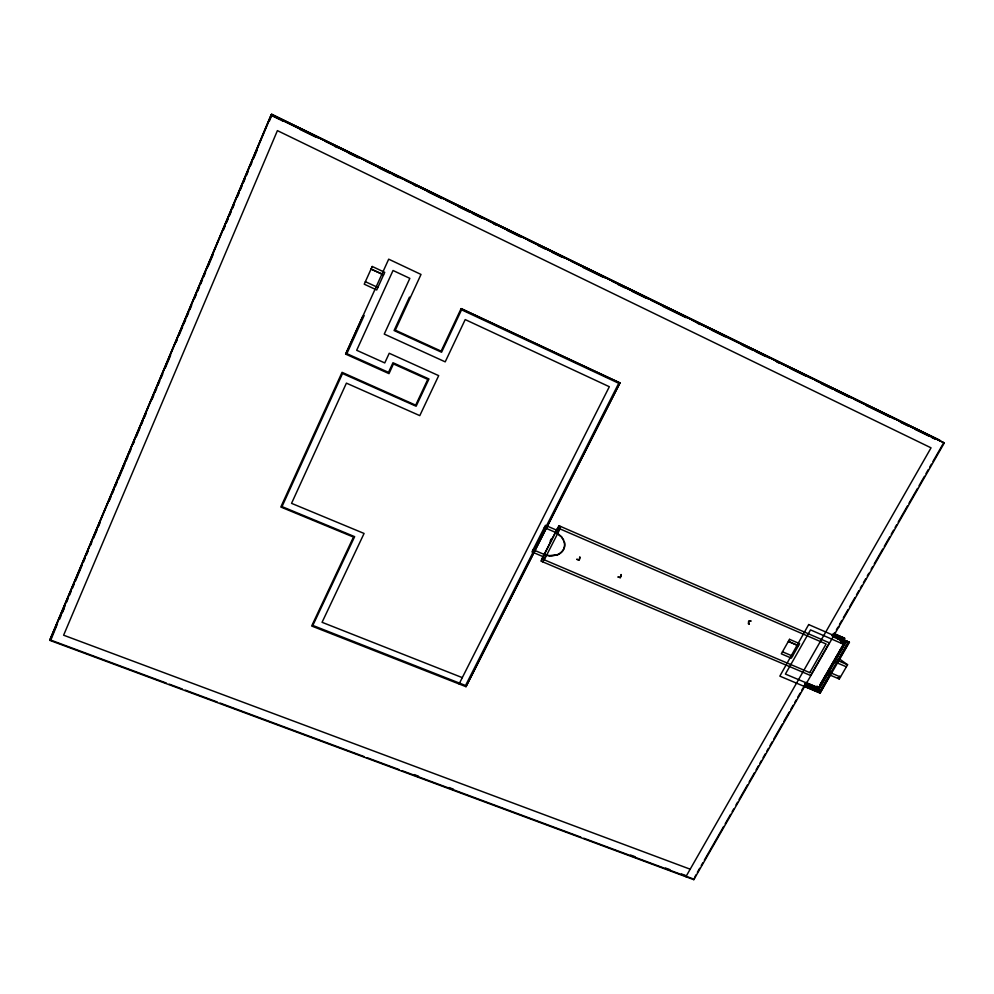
<?xml version="1.0" encoding="UTF-8"?>
<svg xmlns="http://www.w3.org/2000/svg" width="994" height="994" viewBox="0 0 994 994"><rect width="100%" height="100%" fill="white"/><g stroke="black" fill="none" stroke-linecap="round" stroke-linejoin="round"><path stroke-width="1.49" d="M839.234 626.816L839.321 626.096M579.8 559.05L579.85 556.839L579.316 559.088M49.7 640.322L271.287 114.596L944.3 442.939L693.812 879.665L49.7 640.322L271.287 114.596M52.347 636.483L51.725 636.297L271.772 114.335L939.516 440.131L939.752 441.05M57.441 623.797L51.179 639.154M61.653 613.795L65.269 605.234M66.474 602.376L68.275 598.102M69.481 595.244L71.282 590.958M72.487 588.1L74.289 583.826M75.494 580.968L82.117 565.263M83.322 562.405L85.124 558.131M86.329 555.273L88.131 550.987M90.541 545.284L91.746 542.426M93.548 538.139L97.163 529.578M98.369 526.721L100.17 522.434M109.203 501.026L111.005 496.739M112.21 493.894L114.012 489.607M115.217 486.749L117.019 482.463M118.224 479.617L124.846 463.912M126.052 461.054L127.853 456.768M129.058 453.923L130.86 449.636M133.271 443.92L134.476 441.075M136.277 436.788L139.893 428.228M141.098 425.37L142.9 421.083M144.105 418.226L145.907 413.951M151.92 399.675L153.735 395.388M154.94 392.531L156.741 388.256M157.947 385.399L159.748 381.112M160.953 378.254L162.755 373.98M165.166 368.265L170.583 355.417M176 342.57L177.205 339.712M179.007 335.438L182.61 326.864M183.815 324.019L185.63 319.733M186.822 316.875L188.636 312.601M189.842 309.743L191.643 305.456M194.65 298.324L196.452 294.038M197.657 291.18L199.471 286.906M200.664 284.048L202.478 279.761M203.683 276.904L205.485 272.629M207.895 266.914L213.312 254.066M223.538 229.8L225.34 225.514M226.545 222.656L228.347 218.382M229.552 215.524L231.366 211.237M232.559 208.392L234.373 204.105M237.38 196.961L239.181 192.687M240.386 189.829L242.188 185.543M243.393 182.697L245.207 178.411M246.4 175.553L248.214 171.266M250.612 165.563L251.817 162.705M253.632 158.419L257.235 149.858M269.275 121.305L271.076 117.031M59.565 619.349L61.367 615.062M62.572 612.205L64.386 607.93M621.039 576.706L621.113 574.52L620.567 576.744M345.626 354.187L388.691 259.173L421.009 274.443L395.326 330.182L441.15 351.143L461.117 308.587L619.995 382.951L465.987 686.68L311.656 626.009L353.479 537.071L280.817 507.027L342.048 372.34L415.691 405.167L427.768 379.397L393.438 363.928L389.002 373.632L345.626 354.1L362.723 316.403M364.164 315.52L346.856 353.665L388.517 372.352L392.965 362.735L428.973 378.975L416.126 406.235L342.532 373.533L282.01 506.605L354.659 536.661L312.824 625.437L465.54 685.5L618.728 383.274L461.564 309.805L441.572 352.249L394.071 330.53L409.478 297.094M459.091 683.971L609.334 386.728L465.204 319.583L445.213 361.853L384.256 334.083L409.839 278.37L393.028 270.492L356.684 350.286L384.765 362.934L389.226 353.268L438.689 375.645L419.791 415.629L346.409 383.137L291.553 503.349L364.077 533.455L322.068 622.306L462.297 677.635M619.908 382.852L465.987 686.68M551.682 538.512L550.241 541.345L551.745 538.636M542.575 561.772L545.942 555.186L533.082 549.707M560.579 526.447L557.187 533.107L544.302 527.553M832.81 635.029L849.41 642.286L820.075 693.091L779.843 676.131L808.756 624.431M685.885 876.72L931.043 447.834L277.413 130.624L63.616 635.203L690.184 869.203M809.762 672.665L826.113 644L557.758 527.938L542.016 558.864L809.712 672.603M693.812 879.665L695.837 874.981M697.378 872.285L699.701 868.247M701.242 865.55L702.783 862.854M704.336 860.17L723.644 826.486M725.185 823.802L730.59 814.372M732.143 811.676L733.684 808.979M735.995 804.941L737.548 802.245M739.089 799.549L747.587 784.738M749.128 782.042L754.533 772.611M756.086 769.928L758.397 765.877M759.938 763.193L761.491 760.497M763.032 757.801L765.343 753.763M766.896 751.066L768.437 748.37M769.977 745.674L772.301 741.636M773.841 738.94L782.34 724.129M783.881 721.433L789.298 712.002M790.839 709.306L793.15 705.268M794.703 702.572L796.244 699.888M797.784 697.192L800.108 693.153M801.649 690.457L803.189 687.761M804.742 685.065L806.283 682.369M832.55 636.582L834.861 632.544M836.401 629.848L837.954 627.152M839.495 624.456L841.819 620.418M843.359 617.721L847.994 609.645M849.535 606.949L854.939 597.518M856.493 594.822L858.804 590.784M860.344 588.088L861.897 585.404M863.438 582.708L865.762 578.657M867.302 575.973L868.843 573.277M871.166 569.239L872.707 566.543M874.248 563.846L882.747 549.036M884.287 546.34L889.705 536.909M891.245 534.213L893.556 530.175M895.109 527.479L896.65 524.782M898.191 522.098L907.46 505.934M909.013 503.237L917.499 488.427M919.052 485.731L924.457 476.3M925.998 473.604L928.321 469.566M929.862 466.869L931.403 464.173M932.956 461.489L943.766 442.628M841.061 642.136L842.577 639.515M841.173 643.342L844.515 638.16L834.749 633.899M841.781 642.919L844.515 638.16A1.566 0.733 -13.5 0 0 843.334 638.21L840.514 636.98M843.16 641.006L844.689 638.359L833.519 633.489M818.857 686.755L817.702 688.767L806.283 683.947M819.64 685.413L845.149 641.142L843.484 639.328L833.854 635.141M817.751 688.941L818.981 686.817M819.764 685.462L845.447 641.167M818.348 690.358L817.938 689.314L845.645 641.105L846.987 641.329M843.831 644.361L810.52 629.898L785.409 674.069L818.621 688.096L843.831 644.361L839.508 639.627L832.624 636.632M832.152 635.551L846.142 641.639L818.36 689.811L819.715 692.408L830.139 674.367M837.88 660.935L848.466 641.838L819.466 692.097L805.277 686.109M820.075 693.091L830.189 674.814M837.01 662.998L849.137 641.987M827.617 672.677L829.406 674.802L839.296 679.014L847.571 664.75L839.93 659.295M279.003 118.795L272.033 115.403L271.772 114.335M844.055 638.993L832.798 634.097M563.921 548.39A10.226 9.542 -25.5 0 1 562.728 550.589A12.152 11.356 -25.4 0 1 557.522 554.627L549.632 555.646M848.416 641.851L848.081 641.875A1.976 0.919 -13.4 0 0 846.329 641.851L832.326 635.75M546.849 555.149A21.495 20.116 -25.9 0 0 548.539 555.484L551.894 556.056L557.535 554.652M549.607 555.832L548.638 555.696A21.495 20.128 -25.9 0 1 546.601 555.273A21.16 19.818 -25.8 0 1 544.401 554.565L544.314 554.354A21.16 19.805 -25.8 0 0 546.29 555M845.645 641.105L832.86 635.638M414.125 774.574L418.486 776.19M449.002 787.534L453.363 789.161M630.643 855.076L635.004 856.704M665.52 868.048L669.881 869.663M681.511 873.987L685.872 875.615M49.961 639.813L166.321 683.064M169.228 684.145L182.324 689.016M185.232 690.097L217.226 701.988M220.134 703.069L364.139 756.596M367.047 757.676L399.054 769.567M401.961 770.648L580.869 837.147M583.776 838.228L693.514 879.019M804.568 686.332L819.826 692.768M806.171 682.605L816.136 686.817L817.838 689.053L805.302 683.686M805.351 683.934L817.938 689.314M804.581 684.145L818.534 690.022L846.142 641.639M804.109 685.835L819.715 692.408M543.134 556.665L531.964 551.918L545.433 525.329L556.628 530.162M782.477 651.791L792.578 656.09M837.532 638.769L839.508 639.627M847.571 664.75L837.669 660.488L835.842 658.413M834.749 660.662L836.439 662.613L846.391 666.788M809.017 624.717L849.41 642.286M365.37 281.675L377.857 287.477M371.097 269.001L383.597 274.841L371.048 269.113M461.166 308.662L619.995 382.951M271.71 114.372L940.051 440.441M271.238 114.633L944.3 442.939M281.787 120.162L318.03 137.831M325.001 141.235L358.461 157.549M365.432 160.953L401.675 178.634M404.459 179.989L442.094 198.34M446.281 200.378L485.308 219.425M488.104 220.78L521.552 237.094M528.522 240.498L564.766 258.167M571.736 261.571L605.197 277.885M612.167 281.29L648.411 298.97M651.194 300.325L684.655 316.639M693.017 320.714L769.691 358.113M775.258 360.834L811.502 378.503M815.689 380.553L851.933 398.221M854.716 399.588L895.147 419.306M899.321 421.344L935.565 439.013M273.077 116.273L282.843 121.044M299.592 129.208L316.34 137.371M334.481 146.217L337.277 147.584M348.434 153.026L358.2 157.785M379.136 167.998L390.307 173.441M393.09 174.807L398.681 177.528M414.026 185.008L416.821 186.375M427.979 191.817L441.932 198.626M458.681 206.789L469.851 212.231M472.635 213.598L482.413 218.357M493.571 223.799L496.366 225.166M507.524 230.608L520.086 236.734M538.226 245.58L545.209 248.985M552.179 252.389L561.958 257.148M582.882 267.361L602.426 276.879M617.771 284.371L624.754 287.775M631.737 291.18L645.69 297.976M662.439 306.152L686.158 317.72M697.316 323.162L700.111 324.516M711.282 329.971L725.235 336.767M741.984 344.93L753.141 350.385M755.937 351.739L765.703 356.511M776.873 361.953L779.656 363.307M790.826 368.749L806.171 376.241M821.529 383.721L832.686 389.176M835.482 390.53L849.435 397.339M866.184 405.502L889.903 417.07M901.073 422.512L908.044 425.917M915.027 429.321L928.98 436.13M931.776 437.484L934.559 438.851M558.628 534.176L561.523 536.81L564.368 542.041A14.587 13.63 -25.1 0 1 564.704 545.184A10.226 9.555 -25.5 0 1 562.828 550.788A12.152 11.356 -25.4 0 1 557.622 554.826M834.674 660.438L836.488 662.526M839.744 676.156L840.464 677.001L830.586 672.776L828.785 670.652M838.141 677.659L839.296 679.014M816.993 686.071L818.621 688.096M563.697 540.053L561.622 537.008L555.596 532.573M560.007 528.92L544.265 559.821M564.368 542.041L564.269 541.842A14.587 13.63 -25.1 0 1 564.604 544.985A10.226 9.542 -25.5 0 1 564.095 547.93M750.88 621.026L748.544 621.312L750.88 621.026M579.154 559.995L576.843 559.349L579.154 559.995M620.393 577.638L618.119 577.005L620.393 577.638M749.203 624.058C747.277 624.518 749.078 619.958 749.203 624.058M372.228 266.479L364.239 284.185L376.726 289.975L384.74 272.331L372.228 266.479M558.889 525.714L540.898 561.063L810.57 675.485L829.307 642.82L558.889 525.714M789.522 639.328L781.321 653.841L791.41 658.14L799.636 643.665L789.522 639.328M798.455 645.727L788.354 641.391L798.418 645.814"/></g></svg>
